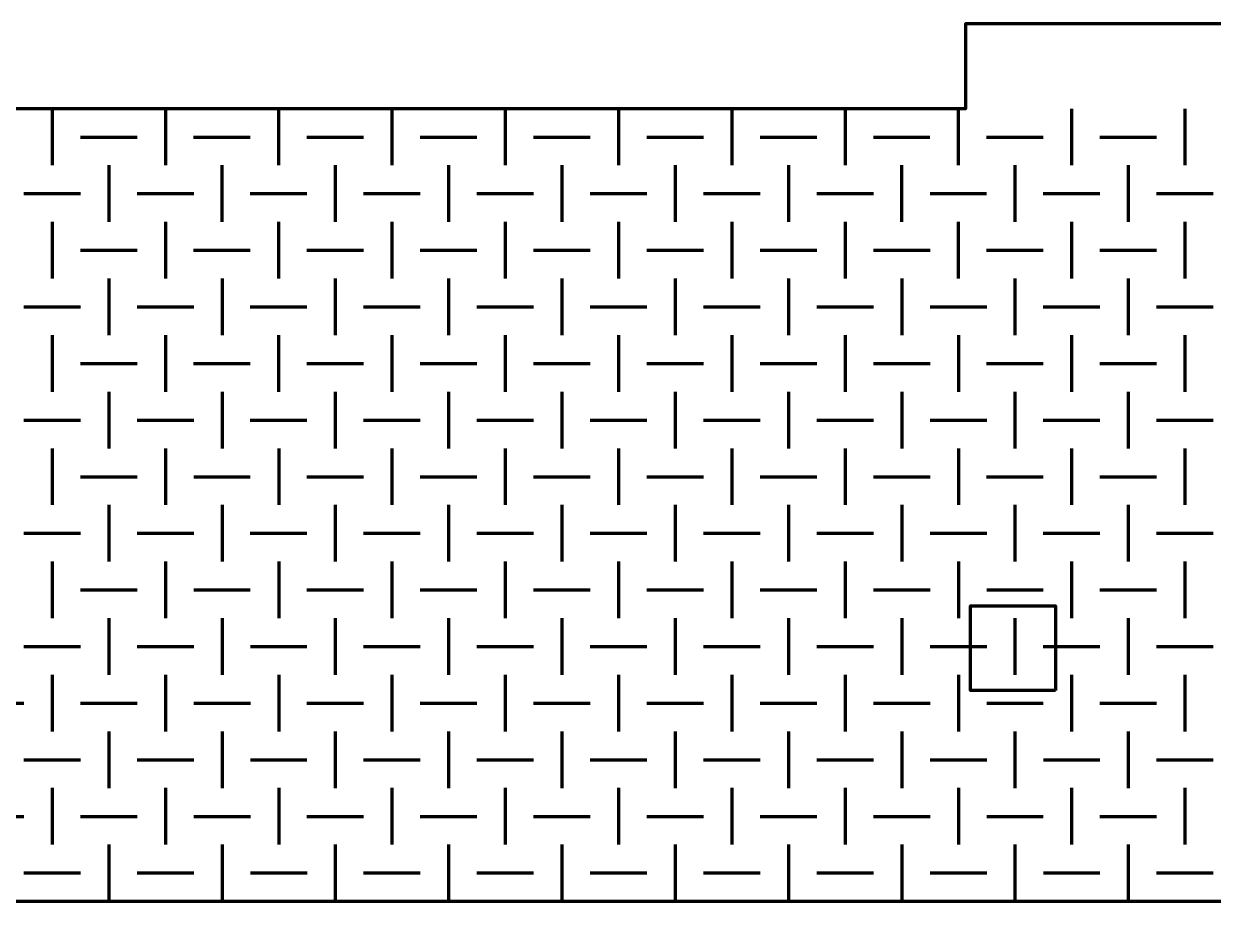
# Model space of a CAD drawing. Header units: inches. Extents: x 247 to 2765, y -1897 to -1110.
# Drawn here: x 1643.31 to 1685.31, y -1804.76 to -1773.76 of the extents above; entities that cross this region are included whole.
import ezdxf

# ---------------------------------------------------------------- set-up
doc = ezdxf.new("R2010")
doc.units = ezdxf.units.IN
doc.header["$MEASUREMENT"] = 0
doc.layers.add('Layer 1', color=7, linetype='Continuous')

# ---------------------------------------------------------------- blocks, each defined once
blk = doc.blocks.new('block 207')
at = {"layer": 'Layer 1', "color": 18, "lineweight": 70, "true_color": 0x010101}
for points in [[(1748.179, -1776.759), (1748.179, -1773.759), (1738.178, -1773.759), (1738.178, -1776.759), (1725.954, -1776.759), (1725.954, -1773.759), (1715.952, -1773.759), (1715.952, -1776.759), (1706.374, -1776.759), (1706.374, -1773.759), (1696.373, -1773.759), (1696.373, -1776.759), (1686.557, -1776.759), (1686.557, -1773.759), (1676.556, -1773.759), (1676.556, -1776.759), (1604.923, -1776.759)], [(1477.303, -1804.759), (1768.33, -1804.759), (1768.33, -1776.759), (1748.179, -1776.759), (1748.179, -1776.759)], [(1679.733, -1797.318), (1676.732, -1797.318), (1676.732, -1794.318), (1679.733, -1794.318), (1679.733, -1797.318)]]:
    blk.add_lwpolyline(points, dxfattribs=at)
blk = doc.blocks.new('block 208')
at = {"layer": 'Layer 1', "color": 240, "lineweight": 70, "true_color": 0xec2227}
for points in [[(1644.305, -1776.76), (1644.305, -1778.76)], [(1648.304, -1776.76), (1648.304, -1778.76)], [(1652.304, -1776.76), (1652.304, -1778.76)], [(1656.305, -1776.76), (1656.305, -1778.76)], [(1660.307, -1776.76), (1660.307, -1778.76)], [(1664.307, -1776.76), (1664.307, -1778.76)], [(1668.306, -1776.76), (1668.306, -1778.76)], [(1672.306, -1776.76), (1672.306, -1778.76)], [(1676.306, -1776.76), (1676.306, -1778.76)], [(1680.306, -1776.76), (1680.306, -1778.76)], [(1684.306, -1776.76), (1684.306, -1778.76)], [(1645.304, -1777.761), (1647.304, -1777.761)], [(1649.303, -1777.761), (1651.304, -1777.761)], [(1653.303, -1777.761), (1655.304, -1777.761)], [(1657.305, -1777.761), (1659.305, -1777.761)], [(1661.305, -1777.761), (1663.306, -1777.761)], [(1665.306, -1777.761), (1667.306, -1777.761)], [(1669.305, -1777.761), (1671.305, -1777.761)], [(1673.305, -1777.761), (1675.305, -1777.761)], [(1677.305, -1777.761), (1679.306, -1777.761)], [(1681.305, -1777.761), (1683.305, -1777.761)], [(1646.304, -1778.76), (1646.304, -1780.761)], [(1650.304, -1778.76), (1650.304, -1780.761)], [(1654.304, -1778.76), (1654.304, -1780.761)], [(1658.306, -1778.76), (1658.306, -1780.761)], [(1662.306, -1778.76), (1662.306, -1780.761)], [(1666.306, -1778.76), (1666.306, -1780.761)], [(1670.306, -1778.76), (1670.306, -1780.761)], [(1674.305, -1778.76), (1674.305, -1780.761)], [(1678.306, -1778.76), (1678.306, -1780.761)], [(1682.306, -1778.76), (1682.306, -1780.761)], [(1643.304, -1779.76), (1645.305, -1779.76)], [(1647.304, -1779.76), (1649.305, -1779.76)], [(1651.305, -1779.76), (1653.305, -1779.76)], [(1655.304, -1779.76), (1657.305, -1779.76)], [(1659.307, -1779.76), (1661.307, -1779.76)], [(1663.307, -1779.76), (1665.307, -1779.76)], [(1667.306, -1779.76), (1669.306, -1779.76)], [(1671.306, -1779.76), (1673.306, -1779.76)], [(1675.306, -1779.76), (1677.306, -1779.76)], [(1679.306, -1779.76), (1681.306, -1779.76)], [(1683.305, -1779.76), (1685.306, -1779.76)], [(1644.305, -1780.76), (1644.305, -1782.761)], [(1648.305, -1780.76), (1648.305, -1782.761)], [(1652.305, -1780.76), (1652.305, -1782.761)], [(1656.305, -1780.76), (1656.305, -1782.761)], [(1660.307, -1780.76), (1660.307, -1782.761)], [(1664.307, -1780.76), (1664.307, -1782.761)], [(1668.306, -1780.76), (1668.306, -1782.761)], [(1672.307, -1780.76), (1672.307, -1782.761)], [(1676.306, -1780.76), (1676.306, -1782.761)], [(1680.306, -1780.76), (1680.306, -1782.761)], [(1684.306, -1780.76), (1684.306, -1782.761)], [(1645.304, -1781.761), (1647.304, -1781.761)], [(1649.304, -1781.761), (1651.304, -1781.761)], [(1653.304, -1781.761), (1655.304, -1781.761)], [(1657.306, -1781.761), (1659.307, -1781.761)], [(1661.306, -1781.761), (1663.307, -1781.761)], [(1665.306, -1781.761), (1667.306, -1781.761)], [(1669.305, -1781.761), (1671.306, -1781.761)], [(1673.306, -1781.761), (1675.306, -1781.761)], [(1677.305, -1781.761), (1679.306, -1781.761)], [(1681.305, -1781.761), (1683.305, -1781.761)], [(1646.304, -1782.761), (1646.304, -1784.761)], [(1650.305, -1782.761), (1650.305, -1784.761)], [(1654.305, -1782.761), (1654.305, -1784.761)], [(1658.306, -1782.761), (1658.306, -1784.761)], [(1662.307, -1782.761), (1662.307, -1784.761)], [(1666.306, -1782.761), (1666.306, -1784.761)], [(1670.306, -1782.761), (1670.306, -1784.761)], [(1674.306, -1782.761), (1674.306, -1784.761)], [(1678.306, -1782.761), (1678.306, -1784.761)], [(1682.306, -1782.761), (1682.306, -1784.761)], [(1643.305, -1783.761), (1645.305, -1783.761)], [(1647.304, -1783.761), (1649.305, -1783.761)], [(1651.305, -1783.761), (1653.305, -1783.761)], [(1655.304, -1783.761), (1657.305, -1783.761)], [(1659.307, -1783.761), (1661.307, -1783.761)], [(1663.307, -1783.761), (1665.307, -1783.761)], [(1667.306, -1783.761), (1669.307, -1783.761)], [(1671.306, -1783.761), (1673.306, -1783.761)], [(1675.306, -1783.761), (1677.307, -1783.761)], [(1679.306, -1783.761), (1681.307, -1783.761)], [(1683.306, -1783.761), (1685.306, -1783.761)], [(1644.305, -1784.76), (1644.305, -1786.761)], [(1648.305, -1784.76), (1648.305, -1786.761)], [(1652.305, -1784.76), (1652.305, -1786.761)], [(1656.305, -1784.76), (1656.305, -1786.761)], [(1660.308, -1784.76), (1660.308, -1786.761)], [(1664.307, -1784.76), (1664.307, -1786.761)], [(1668.307, -1784.76), (1668.307, -1786.761)], [(1672.307, -1784.76), (1672.307, -1786.761)], [(1676.307, -1784.76), (1676.307, -1786.761)], [(1680.307, -1784.76), (1680.307, -1786.761)], [(1684.306, -1784.76), (1684.306, -1786.761)], [(1645.305, -1785.761), (1647.304, -1785.761)], [(1649.304, -1785.761), (1651.305, -1785.761)], [(1653.304, -1785.761), (1655.304, -1785.761)], [(1657.306, -1785.761), (1659.307, -1785.761)], [(1661.307, -1785.761), (1663.307, -1785.761)], [(1665.307, -1785.761), (1667.306, -1785.761)], [(1669.306, -1785.761), (1671.306, -1785.761)], [(1673.306, -1785.761), (1675.306, -1785.761)], [(1677.306, -1785.761), (1679.306, -1785.761)], [(1681.306, -1785.761), (1683.306, -1785.761)], [(1646.305, -1786.761), (1646.305, -1788.761)], [(1650.305, -1786.761), (1650.305, -1788.761)], [(1654.305, -1786.761), (1654.305, -1788.761)], [(1658.306, -1786.761), (1658.306, -1788.761)], [(1662.307, -1786.761), (1662.307, -1788.761)], [(1666.307, -1786.761), (1666.307, -1788.761)], [(1670.306, -1786.761), (1670.306, -1788.761)], [(1674.306, -1786.761), (1674.306, -1788.761)], [(1678.307, -1786.761), (1678.307, -1788.761)], [(1682.306, -1786.761), (1682.306, -1788.761)], [(1643.305, -1787.76), (1645.305, -1787.76)], [(1647.305, -1787.76), (1649.305, -1787.76)], [(1651.305, -1787.76), (1653.305, -1787.76)], [(1655.305, -1787.76), (1657.305, -1787.76)], [(1659.308, -1787.76), (1661.308, -1787.76)], [(1663.307, -1787.76), (1665.307, -1787.76)], [(1667.306, -1787.76), (1669.307, -1787.76)], [(1671.307, -1787.76), (1673.307, -1787.76)], [(1675.306, -1787.76), (1677.307, -1787.76)], [(1679.306, -1787.76), (1681.307, -1787.76)], [(1683.306, -1787.76), (1685.307, -1787.76)], [(1644.305, -1788.76), (1644.305, -1790.76)], [(1648.306, -1788.76), (1648.306, -1790.76)], [(1652.306, -1788.76), (1652.306, -1790.76)], [(1656.305, -1788.76), (1656.305, -1790.76)], [(1660.308, -1788.76), (1660.308, -1790.76)], [(1664.307, -1788.76), (1664.307, -1790.76)], [(1668.307, -1788.76), (1668.307, -1790.76)], [(1672.307, -1788.76), (1672.307, -1790.76)], [(1676.307, -1788.76), (1676.307, -1790.76)], [(1680.307, -1788.76), (1680.307, -1790.76)], [(1684.307, -1788.76), (1684.307, -1790.76)], [(1645.305, -1789.761), (1647.304, -1789.761)], [(1649.305, -1789.761), (1651.305, -1789.761)], [(1653.305, -1789.761), (1655.305, -1789.761)], [(1657.307, -1789.761), (1659.308, -1789.761)], [(1661.307, -1789.761), (1663.307, -1789.761)], [(1665.307, -1789.761), (1667.306, -1789.761)], [(1669.306, -1789.761), (1671.307, -1789.761)], [(1673.306, -1789.761), (1675.306, -1789.761)], [(1677.306, -1789.761), (1679.306, -1789.761)], [(1681.306, -1789.761), (1683.306, -1789.761)], [(1646.305, -1790.76), (1646.305, -1792.76)], [(1650.305, -1790.76), (1650.305, -1792.76)], [(1654.305, -1790.76), (1654.305, -1792.76)], [(1658.308, -1790.76), (1658.308, -1792.76)], [(1662.307, -1790.76), (1662.307, -1792.76)], [(1666.307, -1790.76), (1666.307, -1792.76)], [(1670.307, -1790.76), (1670.307, -1792.76)], [(1674.306, -1790.76), (1674.306, -1792.76)], [(1678.307, -1790.76), (1678.307, -1792.76)], [(1682.306, -1790.76), (1682.306, -1792.76)], [(1643.306, -1791.76), (1645.306, -1791.76)], [(1647.305, -1791.76), (1649.306, -1791.76)], [(1651.305, -1791.76), (1653.305, -1791.76)], [(1655.305, -1791.76), (1657.305, -1791.76)], [(1659.308, -1791.76), (1661.308, -1791.76)], [(1663.308, -1791.76), (1665.307, -1791.76)], [(1667.307, -1791.76), (1669.307, -1791.76)], [(1671.307, -1791.76), (1673.307, -1791.76)], [(1675.307, -1791.76), (1677.307, -1791.76)], [(1679.307, -1791.76), (1681.307, -1791.76)], [(1683.307, -1791.76), (1685.307, -1791.76)], [(1644.306, -1792.759), (1644.306, -1794.759)], [(1648.306, -1792.759), (1648.306, -1794.759)], [(1652.306, -1792.759), (1652.306, -1794.759)], [(1656.305, -1792.759), (1656.305, -1794.759)], [(1660.308, -1792.759), (1660.308, -1794.759)], [(1664.308, -1792.759), (1664.308, -1794.759)], [(1668.307, -1792.759), (1668.307, -1794.759)], [(1672.307, -1792.759), (1672.307, -1794.759)], [(1676.307, -1792.759), (1676.307, -1794.759)], [(1680.307, -1792.759), (1680.307, -1794.759)], [(1684.307, -1792.759), (1684.307, -1794.759)], [(1645.305, -1793.76), (1647.305, -1793.76)], [(1649.305, -1793.76), (1651.305, -1793.76)], [(1653.305, -1793.76), (1655.305, -1793.76)], [(1657.307, -1793.76), (1659.308, -1793.76)], [(1661.307, -1793.76), (1663.308, -1793.76)], [(1665.307, -1793.76), (1667.307, -1793.76)], [(1669.307, -1793.76), (1671.307, -1793.76)], [(1673.306, -1793.76), (1675.306, -1793.76)], [(1677.307, -1793.76), (1679.306, -1793.76)], [(1681.307, -1793.76), (1683.307, -1793.76)], [(1646.305, -1794.759), (1646.305, -1796.76)], [(1650.305, -1794.759), (1650.305, -1796.76)], [(1654.305, -1794.759), (1654.305, -1796.76)], [(1658.308, -1794.759), (1658.308, -1796.76)], [(1662.307, -1794.759), (1662.307, -1796.76)], [(1666.307, -1794.759), (1666.307, -1796.76)], [(1670.307, -1794.759), (1670.307, -1796.76)], [(1674.306, -1794.759), (1674.306, -1796.76)], [(1678.307, -1794.759), (1678.307, -1796.76)], [(1682.307, -1794.759), (1682.307, -1796.76)], [(1643.306, -1795.759), (1645.306, -1795.759)], [(1647.306, -1795.759), (1649.306, -1795.759)], [(1651.306, -1795.759), (1653.306, -1795.759)], [(1655.306, -1795.759), (1657.306, -1795.759)], [(1659.308, -1795.759), (1661.308, -1795.759)], [(1663.308, -1795.759), (1665.307, -1795.759)], [(1667.307, -1795.759), (1669.308, -1795.759)], [(1671.307, -1795.759), (1673.307, -1795.759)], [(1675.307, -1795.759), (1677.307, -1795.759)], [(1679.307, -1795.759), (1681.307, -1795.759)], [(1683.307, -1795.759), (1685.308, -1795.759)], [(1644.306, -1796.759), (1644.306, -1798.758)], [(1648.306, -1796.759), (1648.306, -1798.758)], [(1652.306, -1796.759), (1652.306, -1798.758)], [(1656.306, -1796.759), (1656.306, -1798.758)], [(1660.309, -1796.759), (1660.309, -1798.758)], [(1664.308, -1796.759), (1664.308, -1798.758)], [(1668.308, -1796.759), (1668.308, -1798.758)], [(1672.308, -1796.759), (1672.308, -1798.758)], [(1676.308, -1796.759), (1676.308, -1798.758)], [(1680.307, -1796.759), (1680.307, -1798.758)], [(1684.308, -1796.759), (1684.308, -1798.758)], [(1641.306, -1797.759), (1643.306, -1797.759)], [(1645.305, -1797.759), (1647.305, -1797.759)], [(1649.305, -1797.759), (1651.306, -1797.759)], [(1653.305, -1797.759), (1655.306, -1797.759)], [(1657.308, -1797.759), (1659.308, -1797.759)], [(1661.308, -1797.759), (1663.308, -1797.759)], [(1665.307, -1797.759), (1667.307, -1797.759)], [(1669.307, -1797.759), (1671.307, -1797.759)], [(1673.307, -1797.759), (1675.307, -1797.759)], [(1677.307, -1797.759), (1679.307, -1797.759)], [(1681.307, -1797.759), (1683.307, -1797.759)], [(1646.305, -1798.758), (1646.305, -1800.759)], [(1650.306, -1798.758), (1650.306, -1800.759)], [(1654.306, -1798.758), (1654.306, -1800.759)], [(1658.308, -1798.758), (1658.308, -1800.759)], [(1662.308, -1798.758), (1662.308, -1800.759)], [(1666.307, -1798.758), (1666.307, -1800.759)], [(1670.308, -1798.758), (1670.308, -1800.759)], [(1674.307, -1798.758), (1674.307, -1800.759)], [(1678.307, -1798.758), (1678.307, -1800.759)], [(1682.307, -1798.758), (1682.307, -1800.759)], [(1643.306, -1799.758), (1645.307, -1799.758)], [(1647.306, -1799.758), (1649.306, -1799.758)], [(1651.306, -1799.758), (1653.306, -1799.758)], [(1655.306, -1799.758), (1657.307, -1799.758)], [(1659.309, -1799.758), (1661.308, -1799.758)], [(1663.308, -1799.758), (1665.308, -1799.758)], [(1667.308, -1799.758), (1669.308, -1799.758)], [(1671.307, -1799.758), (1673.307, -1799.758)], [(1675.308, -1799.758), (1677.307, -1799.758)], [(1679.308, -1799.758), (1681.308, -1799.758)], [(1683.307, -1799.758), (1685.308, -1799.758)], [(1644.307, -1800.758), (1644.307, -1802.76)], [(1648.307, -1800.758), (1648.307, -1802.76)], [(1652.306, -1800.758), (1652.306, -1802.76)], [(1656.306, -1800.758), (1656.306, -1802.76)], [(1660.309, -1800.758), (1660.309, -1802.76)], [(1664.308, -1800.758), (1664.308, -1802.76)], [(1668.308, -1800.758), (1668.308, -1802.76)], [(1672.308, -1800.758), (1672.308, -1802.76)], [(1676.308, -1800.758), (1676.308, -1802.76)], [(1680.308, -1800.758), (1680.308, -1802.76)], [(1684.308, -1800.758), (1684.308, -1802.76)], [(1641.306, -1801.76), (1643.306, -1801.76)], [(1645.306, -1801.76), (1647.306, -1801.76)], [(1649.306, -1801.76), (1651.306, -1801.76)], [(1653.305, -1801.76), (1655.306, -1801.76)], [(1657.308, -1801.76), (1659.308, -1801.76)], [(1661.308, -1801.76), (1663.308, -1801.76)], [(1665.307, -1801.76), (1667.308, -1801.76)], [(1669.307, -1801.76), (1671.307, -1801.76)], [(1673.307, -1801.76), (1675.307, -1801.76)], [(1677.307, -1801.76), (1679.307, -1801.76)], [(1681.307, -1801.76), (1683.307, -1801.76)], [(1646.306, -1802.76), (1646.306, -1804.759)], [(1650.306, -1802.76), (1650.306, -1804.759)], [(1654.306, -1802.76), (1654.306, -1804.759)], [(1658.308, -1802.76), (1658.308, -1804.759)], [(1662.308, -1802.76), (1662.308, -1804.759)], [(1666.308, -1802.76), (1666.308, -1804.759)], [(1670.308, -1802.76), (1670.308, -1804.759)], [(1674.307, -1802.76), (1674.307, -1804.759)], [(1678.307, -1802.76), (1678.307, -1804.759)], [(1682.308, -1802.76), (1682.308, -1804.759)], [(1643.306, -1803.759), (1645.307, -1803.759)], [(1647.307, -1803.759), (1649.307, -1803.759)], [(1651.307, -1803.759), (1653.307, -1803.759)], [(1655.306, -1803.759), (1657.307, -1803.759)], [(1659.309, -1803.759), (1661.308, -1803.759)], [(1663.308, -1803.759), (1665.308, -1803.759)], [(1667.308, -1803.759), (1669.309, -1803.759)], [(1671.308, -1803.759), (1673.308, -1803.759)], [(1675.308, -1803.759), (1677.308, -1803.759)], [(1679.308, -1803.759), (1681.308, -1803.759)], [(1683.308, -1803.759), (1685.308, -1803.759)]]:
    blk.add_lwpolyline(points, dxfattribs=at)
blk = doc.blocks.new('block 206')
at = {"layer": 'Layer 1'}
for name in ['block 207', 'block 208']:
    blk.add_blockref(name, (0, 0), dxfattribs=at)

msp = doc.modelspace()

# ---------------------------------------------------------------- block references
at = {"layer": 'Layer 1'}
msp.add_blockref('block 206', (0, 0), dxfattribs=at)

doc.saveas('drawing.dxf')
